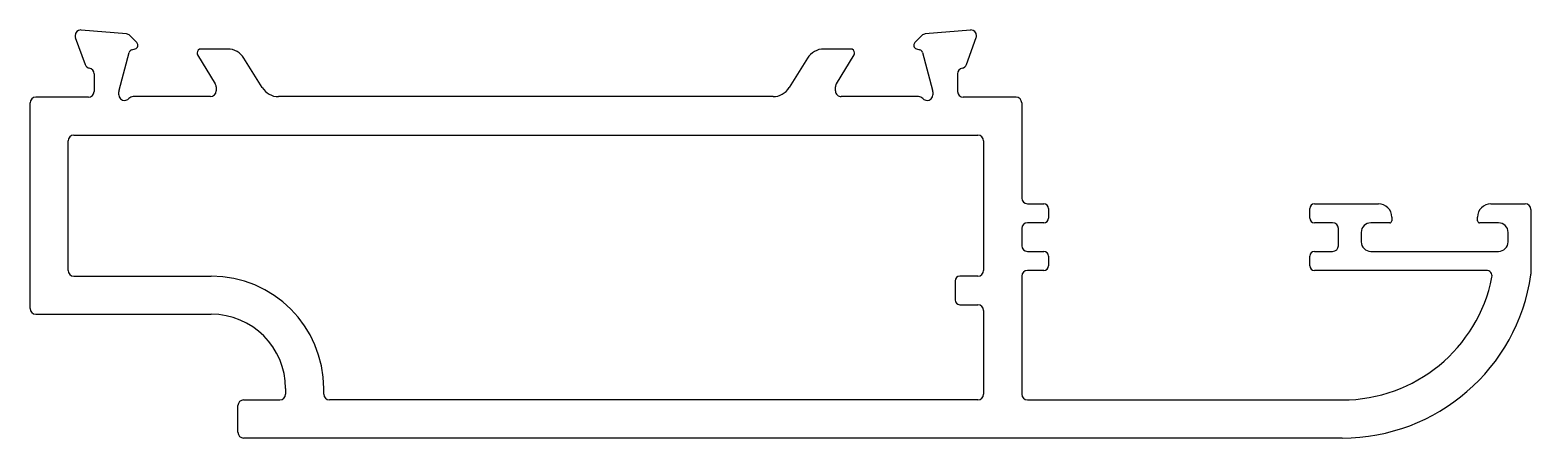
# Model space of a CAD drawing. Extents: x 627.1 to 705.8, y 587.7 to 609.1.
import ezdxf

# ---------------------------------------------------------------- set-up
doc = ezdxf.new("R2010")
doc.units = 0
doc.layers.get('0').update_dxf_attribs({"linetype": 'CONTINUOUS'})

msp = doc.modelspace()

# ---------------------------------------------------------------- linework, layer by layer
for p, q in [((629.437, 608.678), (629.952, 607.265)), ((632.112, 608.87), (629.746, 609.077)), ((632.661, 608.42), (632.298, 608.784)), ((673.819, 608.784), (673.455, 608.42)), ((676.37, 609.077), (674.005, 608.87)), ((676.165, 607.265), (676.679, 608.678)), ((631.73, 605.917), (632.261, 607.899)), ((632.403, 608.04), (632.572, 608.085)), ((635.849, 607.774), (636.776, 606.256)), ((637.426, 608.078), (636.02, 608.078)), ((639.239, 606.052), (638.28, 607.599)), ((667.829, 607.599), (666.87, 606.052)), ((670.096, 608.078), (668.683, 608.078)), ((669.34, 606.256), (670.267, 607.774)), ((673.545, 608.085), (673.714, 608.04)), ((673.855, 607.899), (674.386, 605.917)), ((630.42, 606.778), (630.42, 605.848)), ((675.696, 606.778), (675.696, 605.848)), ((636.82, 606.099), (636.82, 605.878)), ((669.296, 605.878), (669.296, 606.099)), ((627.061, 594.453), (627.061, 605.248)), ((630.12, 605.548), (627.361, 605.548)), ((631.72, 605.678), (631.72, 605.839)), ((636.52, 605.578), (632.467, 605.578)), ((666.02, 605.578), (640.089, 605.578)), ((673.649, 605.578), (669.596, 605.578)), ((674.396, 605.839), (674.396, 605.678)), ((678.761, 605.548), (675.996, 605.548)), ((679.061, 605.248), (679.061, 600.253)), ((679.361, 599.953), (680.211, 599.953)), ((680.461, 599.703), (680.461, 599.203)), ((694.161, 599.203), (694.161, 599.703)), ((694.411, 599.953), (697.761, 599.953)), ((703.661, 599.953), (705.461, 599.953)), ((680.211, 598.953), (679.361, 598.953)), ((695.361, 598.953), (694.411, 598.953)), ((698.361, 598.953), (697.361, 598.953)), ((698.461, 599.253), (698.461, 599.053)), ((702.961, 599.053), (702.961, 599.253)), ((704.061, 598.953), (703.061, 598.953)), ((705.761, 599.653), (705.761, 596.264)), ((679.061, 598.653), (679.061, 597.753)), ((695.661, 597.753), (695.661, 598.653)), ((696.861, 598.453), (696.861, 597.953)), ((704.561, 597.953), (704.561, 598.453)), ((679.361, 597.453), (680.211, 597.453)), ((694.411, 597.453), (695.361, 597.453)), ((697.361, 597.453), (704.061, 597.453)), ((680.461, 597.203), (680.461, 596.703)), ((694.161, 596.703), (694.161, 597.203)), ((679.061, 596.153), (679.061, 589.953)), ((680.211, 596.453), (679.361, 596.453)), ((703.421, 596.453), (694.411, 596.453)), ((627.361, 594.153), (636.561, 594.153)), ((640.461, 590.253), (640.461, 589.953)), ((638.261, 589.653), (640.161, 589.653)), ((679.361, 589.653), (695.869, 589.653)), ((637.961, 587.953), (637.961, 589.353)), ((695.861, 587.653), (638.261, 587.653))]:
    msp.add_line(p, q)
at = {"color": 0}
for p, q in [((629.061, 596.453), (629.061, 603.253)), ((629.361, 603.553), (676.761, 603.553)), ((677.061, 603.253), (677.061, 596.454)), ((629.361, 596.153), (636.561, 596.153)), ((675.561, 595.904), (675.561, 594.904)), ((676.761, 596.154), (675.811, 596.154)), ((675.811, 594.654), (676.761, 594.654)), ((677.061, 594.354), (677.061, 589.953)), ((642.461, 589.953), (642.461, 590.253)), ((676.761, 589.653), (642.761, 589.653))]:
    msp.add_line(p, q, dxfattribs=at)
for centre, radius, start, end in [((629.72, 608.778), 0.3, 90, 180), ((629.701, 608.775), 0.281, 179.33603, 200.28031), ((629.72, 608.778), 0.3, 85, 90), ((632.086, 608.571), 0.3, 45, 85), ((632.52, 608.278), 0.2, 360, 45), ((673.596, 608.278), 0.2, 135, 180), ((674.031, 608.571), 0.3, 95, 135), ((676.396, 608.778), 0.3, 90, 95), ((676.396, 608.778), 0.3, 0, 90), ((676.415, 608.775), 0.281, 339.71969, 0.66397), ((632.455, 607.847), 0.2, 105, 165), ((632.52, 608.278), 0.2, 285, 345), ((632.52, 608.278), 0.2, 345, 0), ((636.02, 607.878), 0.2, 90, 180), ((636.02, 607.878), 0.2, 180, 211.39551), ((637.426, 607.078), 1, 31.4, 90), ((668.683, 607.078), 1, 90, 148.6), ((670.096, 607.878), 0.2, 0, 90), ((670.096, 607.878), 0.2, 328.60449, 360), ((673.596, 608.278), 0.2, 180, 195), ((673.596, 608.278), 0.2, 195, 255), ((673.662, 607.847), 0.2, 15, 75), ((630.234, 607.368), 0.3, 200, 259.09572), ((630.12, 606.778), 0.3, 0, 79.09572), ((675.996, 606.778), 0.3, 100.90428, 180), ((675.883, 607.368), 0.3, 280.90428, 340), ((636.52, 606.099), 0.3, 0, 31.39551), ((640.089, 606.578), 1, 211.79228, 270), ((666.02, 606.578), 1, 270, 328.20772), ((669.596, 606.099), 0.3, 148.60449, 180), ((627.361, 605.248), 0.3, 90, 180), ((630.12, 605.848), 0.3, 270, 0), ((632.02, 605.839), 0.3, 165, 180), ((632.02, 605.678), 0.3, 180, 270), ((632.02, 605.678), 0.3, 270, 318.18969), ((632.467, 605.278), 0.3, 90, 138.18969), ((636.52, 605.878), 0.3, 270, 0), ((669.596, 605.878), 0.299, 179.9014, 270.0986), ((673.649, 605.278), 0.3, 41.81031, 90), ((674.096, 605.678), 0.3, 221.81031, 270), ((674.096, 605.678), 0.3, 270, 0), ((674.096, 605.839), 0.3, 0, 15), ((675.996, 605.848), 0.3, 180, 270), ((678.761, 605.248), 0.3, 0, 90), ((679.361, 600.253), 0.3, 180, 270), ((680.211, 599.703), 0.25, 360, 90), ((694.411, 599.703), 0.25, 90, 180), ((697.761, 599.253), 0.7, 360, 90), ((703.661, 599.253), 0.7, 90, 180), ((705.461, 599.653), 0.3, 0, 90), ((679.361, 598.653), 0.3, 90, 180), ((680.211, 599.203), 0.25, 270, 360), ((694.411, 599.203), 0.25, 180, 270), ((695.361, 598.653), 0.3, 0, 90), ((697.361, 598.453), 0.5, 90, 180), ((698.361, 599.053), 0.1, 270, 0), ((703.061, 599.053), 0.1, 180, 270), ((704.061, 598.453), 0.5, 0, 90), ((679.361, 597.753), 0.3, 180, 270), ((680.211, 597.203), 0.25, 0, 90), ((694.411, 597.203), 0.25, 90, 180), ((695.361, 597.753), 0.3, 270, 0), ((697.361, 597.953), 0.5, 180, 270), ((704.061, 597.953), 0.5, 270, 0), ((680.211, 596.703), 0.25, 270, 0), ((694.411, 596.703), 0.25, 180, 270), ((679.361, 596.153), 0.3, 90, 180), ((695.861, 597.653), 10, 270, 351.76572), ((695.869, 597.653), 8, 270, 348.76666), ((703.421, 596.153), 0.3, 348.76666, 90), ((705.461, 596.264), 0.3, 351.76572, 0), ((627.361, 594.453), 0.3, 180, 270), ((636.561, 590.253), 3.9, 0, 90), ((638.261, 589.353), 0.3, 90, 180), ((640.161, 589.953), 0.3, 270, 0), ((679.361, 589.953), 0.3, 180, 270), ((638.261, 587.953), 0.3, 180, 270)]:
    msp.add_arc(centre, radius, start, end)
for centre, radius, start, end in [((629.361, 603.253), 0.3, 90, 180), ((676.761, 603.253), 0.3, 0, 90), ((629.361, 596.453), 0.3, 180, 270), ((636.561, 590.253), 5.9, 0, 90), ((675.811, 595.904), 0.25, 90, 180), ((676.761, 596.454), 0.3, 270, 0), ((675.811, 594.904), 0.25, 180, 270), ((676.761, 594.354), 0.3, 0, 90), ((642.761, 589.953), 0.3, 180, 270), ((676.761, 589.953), 0.3, 270, 0)]:
    msp.add_arc(centre, radius, start, end, dxfattribs=at)

doc.saveas('drawing.dxf')
